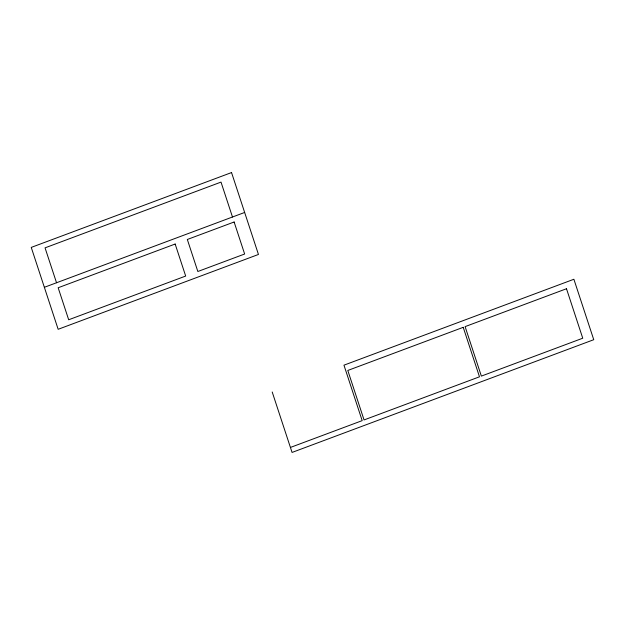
<?xml version="1.0" encoding="UTF-8"?>
<svg xmlns="http://www.w3.org/2000/svg" width="625" height="625" viewBox="0 0 625 625"><rect width="100%" height="100%" fill="white"/><g stroke="black" fill="none" stroke-linecap="round" stroke-linejoin="round"><path stroke-width="0.94" d="M44.359 287.305L244.648 212.461M290.422 447.445L362.18 420.633L343.961 365.172L573.891 279.258L593.75 339.703L292.062 452.438L272.203 391.984M232.484 217.008L221.016 182.102L45.055 247.852L56.531 282.758M231.539 172.562L31.25 247.406L58.156 329.297L258.453 254.461L231.539 172.562M175.156 244.031L58.164 287.75L68.688 319.766L185.68 276.047L175.156 244.031M234.125 222L187.328 239.484L197.844 271.5L244.641 254.016L234.125 222M463.227 327.328L347.797 370.461L364.055 419.938L479.484 376.805L463.227 327.328M566.492 288.742L465.102 326.625L481.359 376.102L582.75 338.211L566.492 288.742"/></g></svg>
